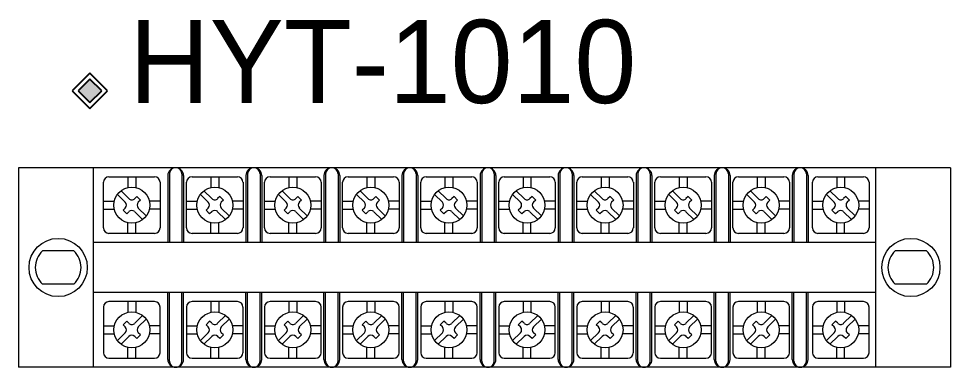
# Model space of a CAD drawing. Header units: millimetres. Extents: x 133 to 1212, y 97 to 428.
# Drawn here: x 195.5 to 307.5, y 107.7 to 149.6 of the extents above; entities that cross this region are included whole.
import ezdxf

# ---------------------------------------------------------------- set-up
doc = ezdxf.new("R2010")
doc.units = ezdxf.units.MM
doc.layers.add('hw_VTP', color=7, linetype='Continuous', lineweight=13)
doc.styles.add('RO', font='txt')

# ---------------------------------------------------------------- blocks, each defined once
blk = doc.blocks.new('CD_10P-10A')
at = {"layer": 'hw_VTP'}
for p, q in [((107.25, 12), (-4.75, 12)), ((-4.75, 12), (-4.75, -12)), ((4.25, -12), (4.25, 12)), ((98.25, 12), (98.25, -12)), ((107.25, 12), (107.25, -12)), ((8.5, 8.29), (7.56, 9.23)), ((18.48, 8.29), (17.53, 9.23)), ((27.86, 8.29), (26.92, 9.23)), ((37.24, 8.29), (36.3, 9.23)), ((46.63, 8.29), (45.68, 9.23)), ((56.01, 8.29), (55.07, 9.23)), ((65.39, 8.29), (64.45, 9.23)), ((74.78, 8.29), (73.83, 9.23)), ((84.16, 8.29), (83.22, 9.23)), ((93.72, 8.29), (92.77, 9.23)), ((8.06, 7.85), (7.12, 8.79)), ((9.46, 8.55), (9.2, 8.29)), ((9.9, 8.11), (9.46, 8.55)), ((9.9, 8.11), (9.63, 7.85)), ((18.04, 7.85), (17.1, 8.79)), ((19.44, 8.55), (19.17, 8.29)), ((19.87, 8.11), (19.44, 8.55)), ((19.87, 8.11), (19.61, 7.85)), ((27.42, 7.85), (26.48, 8.79)), ((28.82, 8.55), (28.56, 8.29)), ((29.26, 8.11), (28.82, 8.55)), ((29.26, 8.11), (28.99, 7.85)), ((36.81, 7.85), (35.86, 8.79)), ((38.2, 8.55), (37.94, 8.29)), ((38.64, 8.11), (38.2, 8.55)), ((38.64, 8.11), (38.38, 7.85)), ((46.19, 7.85), (45.25, 8.79)), ((47.59, 8.55), (47.32, 8.29)), ((48.02, 8.11), (47.59, 8.55)), ((48.02, 8.11), (47.76, 7.85)), ((55.57, 7.85), (54.63, 8.79)), ((56.97, 8.55), (56.71, 8.29)), ((57.41, 8.11), (56.97, 8.55)), ((57.41, 8.11), (57.14, 7.85)), ((64.96, 7.85), (64.01, 8.79)), ((66.35, 8.55), (66.09, 8.29)), ((66.79, 8.11), (66.35, 8.55)), ((66.79, 8.11), (66.53, 7.85)), ((74.34, 7.85), (73.4, 8.79)), ((75.74, 8.55), (75.47, 8.29)), ((76.17, 8.11), (75.74, 8.55)), ((76.17, 8.11), (75.91, 7.85)), ((83.72, 7.85), (82.78, 8.79)), ((85.12, 8.55), (84.86, 8.29)), ((85.56, 8.11), (85.12, 8.55)), ((85.56, 8.11), (85.29, 7.85)), ((93.28, 7.85), (92.34, 8.79)), ((94.68, 8.55), (94.42, 8.29)), ((95.12, 8.11), (94.68, 8.55)), ((95.12, 8.11), (94.85, 7.85)), ((8.06, 7.15), (7.8, 6.89)), ((8.24, 6.45), (7.8, 6.89)), ((10.58, 6.21), (9.63, 7.15)), ((18.04, 7.15), (17.78, 6.89)), ((18.21, 6.45), (17.78, 6.89)), ((20.55, 6.21), (19.61, 7.15)), ((27.42, 7.15), (27.16, 6.89)), ((27.6, 6.45), (27.16, 6.89)), ((29.94, 6.21), (28.99, 7.15)), ((36.81, 7.15), (36.54, 6.89)), ((36.98, 6.45), (36.54, 6.89)), ((39.32, 6.21), (38.38, 7.15)), ((46.19, 7.15), (45.93, 6.89)), ((46.36, 6.45), (45.93, 6.89)), ((48.71, 6.21), (47.76, 7.15)), ((55.57, 7.15), (55.31, 6.89)), ((55.75, 6.45), (55.31, 6.89)), ((58.09, 6.21), (57.14, 7.15)), ((64.96, 7.15), (64.69, 6.89)), ((65.13, 6.45), (64.69, 6.89)), ((67.47, 6.21), (66.53, 7.15)), ((74.34, 7.15), (74.08, 6.89)), ((74.51, 6.45), (74.08, 6.89)), ((76.86, 6.21), (75.91, 7.15)), ((83.72, 7.15), (83.46, 6.89)), ((83.9, 6.45), (83.46, 6.89)), ((86.24, 6.21), (85.29, 7.15)), ((93.28, 7.15), (93.02, 6.89)), ((93.46, 6.45), (93.02, 6.89)), ((95.8, 6.21), (94.85, 7.15)), ((8.5, 6.71), (8.24, 6.45)), ((10.14, 5.77), (9.2, 6.71)), ((18.48, 6.71), (18.21, 6.45)), ((20.12, 5.77), (19.17, 6.71)), ((27.86, 6.71), (27.6, 6.45)), ((29.5, 5.77), (28.56, 6.71)), ((37.24, 6.71), (36.98, 6.45)), ((38.89, 5.77), (37.94, 6.71)), ((46.63, 6.71), (46.36, 6.45)), ((48.27, 5.77), (47.32, 6.71)), ((56.01, 6.71), (55.75, 6.45)), ((57.65, 5.77), (56.71, 6.71)), ((65.39, 6.71), (65.13, 6.45)), ((67.04, 5.77), (66.09, 6.71)), ((74.78, 6.71), (74.51, 6.45)), ((76.42, 5.77), (75.47, 6.71)), ((84.16, 6.71), (83.9, 6.45)), ((85.8, 5.77), (84.86, 6.71)), ((93.72, 6.71), (93.46, 6.45)), ((95.36, 5.77), (94.42, 6.71)), ((98.25, 3), (4.25, 3)), ((98.25, -3), (4.25, -3)), ((8.24, -6.45), (7.8, -6.89)), ((8.5, -6.71), (8.24, -6.45)), ((10.14, -5.77), (9.2, -6.71)), ((10.58, -6.21), (9.63, -7.15)), ((18.21, -6.45), (17.78, -6.89)), ((18.48, -6.71), (18.21, -6.45)), ((20.12, -5.77), (19.17, -6.71)), ((20.55, -6.21), (19.61, -7.15)), ((27.6, -6.45), (27.16, -6.89)), ((27.86, -6.71), (27.6, -6.45)), ((29.5, -5.77), (28.56, -6.71)), ((29.94, -6.21), (28.99, -7.15)), ((36.98, -6.45), (36.54, -6.89)), ((37.24, -6.71), (36.98, -6.45)), ((38.89, -5.77), (37.94, -6.71)), ((39.32, -6.21), (38.38, -7.15)), ((46.36, -6.45), (45.93, -6.89)), ((46.63, -6.71), (46.36, -6.45)), ((48.27, -5.77), (47.32, -6.71)), ((48.71, -6.21), (47.76, -7.15)), ((55.75, -6.45), (55.31, -6.89)), ((56.01, -6.71), (55.75, -6.45)), ((57.65, -5.77), (56.71, -6.71)), ((58.09, -6.21), (57.14, -7.15)), ((65.13, -6.45), (64.69, -6.89)), ((65.39, -6.71), (65.13, -6.45)), ((67.04, -5.77), (66.09, -6.71)), ((67.47, -6.21), (66.53, -7.15)), ((74.51, -6.45), (74.08, -6.89)), ((74.78, -6.71), (74.51, -6.45)), ((76.42, -5.77), (75.47, -6.71)), ((76.86, -6.21), (75.91, -7.15)), ((83.9, -6.45), (83.46, -6.89)), ((84.16, -6.71), (83.9, -6.45)), ((85.8, -5.77), (84.86, -6.71)), ((86.24, -6.21), (85.29, -7.15)), ((93.46, -6.45), (93.02, -6.89)), ((93.72, -6.71), (93.46, -6.45)), ((95.36, -5.77), (94.42, -6.71)), ((95.8, -6.21), (94.85, -7.15)), ((8.06, -7.15), (7.8, -6.89)), ((18.04, -7.15), (17.78, -6.89)), ((27.42, -7.15), (27.16, -6.89)), ((36.81, -7.15), (36.54, -6.89)), ((46.19, -7.15), (45.93, -6.89)), ((55.57, -7.15), (55.31, -6.89)), ((64.96, -7.15), (64.69, -6.89)), ((74.34, -7.15), (74.08, -6.89)), ((83.72, -7.15), (83.46, -6.89)), ((93.28, -7.15), (93.02, -6.89)), ((8.06, -7.85), (7.12, -8.79)), ((8.5, -8.29), (7.56, -9.23)), ((9.46, -8.55), (9.2, -8.29)), ((9.9, -8.11), (9.46, -8.55)), ((9.9, -8.11), (9.63, -7.85)), ((18.04, -7.85), (17.1, -8.79)), ((18.48, -8.29), (17.53, -9.23)), ((19.44, -8.55), (19.17, -8.29)), ((19.87, -8.11), (19.44, -8.55)), ((19.87, -8.11), (19.61, -7.85)), ((27.42, -7.85), (26.48, -8.79)), ((27.86, -8.29), (26.92, -9.23)), ((28.82, -8.55), (28.56, -8.29)), ((29.26, -8.11), (28.82, -8.55)), ((29.26, -8.11), (28.99, -7.85)), ((36.81, -7.85), (35.86, -8.79)), ((37.24, -8.29), (36.3, -9.23)), ((38.2, -8.55), (37.94, -8.29)), ((38.64, -8.11), (38.2, -8.55)), ((38.64, -8.11), (38.38, -7.85)), ((46.19, -7.85), (45.25, -8.79)), ((46.63, -8.29), (45.68, -9.23)), ((47.59, -8.55), (47.32, -8.29)), ((48.02, -8.11), (47.59, -8.55)), ((48.02, -8.11), (47.76, -7.85)), ((55.57, -7.85), (54.63, -8.79)), ((56.01, -8.29), (55.07, -9.23)), ((56.97, -8.55), (56.71, -8.29)), ((57.41, -8.11), (56.97, -8.55)), ((57.41, -8.11), (57.14, -7.85)), ((64.96, -7.85), (64.01, -8.79)), ((65.39, -8.29), (64.45, -9.23)), ((66.35, -8.55), (66.09, -8.29)), ((66.79, -8.11), (66.35, -8.55)), ((66.79, -8.11), (66.53, -7.85)), ((74.34, -7.85), (73.4, -8.79)), ((74.78, -8.29), (73.83, -9.23)), ((75.74, -8.55), (75.47, -8.29)), ((76.17, -8.11), (75.74, -8.55)), ((76.17, -8.11), (75.91, -7.85)), ((83.72, -7.85), (82.78, -8.79)), ((84.16, -8.29), (83.22, -9.23)), ((85.12, -8.55), (84.86, -8.29)), ((85.56, -8.11), (85.12, -8.55)), ((85.56, -8.11), (85.29, -7.85)), ((93.28, -7.85), (92.34, -8.79)), ((93.72, -8.29), (92.77, -9.23)), ((94.68, -8.55), (94.42, -8.29)), ((95.12, -8.11), (94.68, -8.55)), ((95.12, -8.11), (94.85, -7.85)), ((107.25, -12), (-4.75, -12))]:
    blk.add_line(p, q, dxfattribs=at)
at = {"layer": 'hw_VTP', "color": 3}
for p, q in [((13.38, 11.25), (13.38, 3)), ((14.88, 11.25), (14.88, 3)), ((22.77, 11.25), (22.77, 3)), ((24.27, 11.25), (24.27, 3)), ((32.15, 11.25), (32.15, 3)), ((33.65, 11.25), (33.65, 3)), ((41.53, 11.25), (41.53, 3)), ((43.03, 11.25), (43.03, 3)), ((50.92, 11.25), (50.92, 3)), ((52.42, 11.25), (52.42, 3)), ((60.3, 11.25), (60.3, 3)), ((61.8, 11.25), (61.8, 3)), ((69.68, 11.25), (69.68, 3)), ((71.18, 11.25), (71.18, 3)), ((79.07, 11.25), (79.07, 3)), ((80.57, 11.25), (80.57, 3)), ((88.45, 11.25), (88.45, 3)), ((89.95, 11.25), (89.95, 3)), ((13.18, 11.05), (13.18, 3)), ((15.08, 11.05), (15.08, 3)), ((22.57, 11.05), (22.57, 3)), ((24.47, 11.05), (24.47, 3)), ((31.95, 11.05), (31.95, 3)), ((33.85, 11.05), (33.85, 3)), ((41.33, 11.05), (41.33, 3)), ((43.23, 11.05), (43.23, 3)), ((50.72, 11.05), (50.72, 3)), ((52.62, 11.05), (52.62, 3)), ((60.1, 11.05), (60.1, 3)), ((62, 11.05), (62, 3)), ((69.48, 11.05), (69.48, 3)), ((71.38, 11.05), (71.38, 3)), ((78.87, 11.05), (78.87, 3)), ((80.77, 11.05), (80.77, 3)), ((88.25, 11.05), (88.25, 3)), ((90.15, 11.05), (90.15, 3)), ((13.18, -11.05), (13.18, -3)), ((13.38, -11.25), (13.38, -3)), ((14.88, -11.25), (14.88, -3)), ((15.08, -11.05), (15.08, -3)), ((22.57, -11.05), (22.57, -3)), ((22.77, -11.25), (22.77, -3)), ((24.27, -11.25), (24.27, -3)), ((24.47, -11.05), (24.47, -3)), ((31.95, -11.05), (31.95, -3)), ((32.15, -11.25), (32.15, -3)), ((33.65, -11.25), (33.65, -3)), ((33.85, -11.05), (33.85, -3)), ((41.33, -11.05), (41.33, -3)), ((41.53, -11.25), (41.53, -3)), ((43.03, -11.25), (43.03, -3)), ((43.23, -11.05), (43.23, -3)), ((50.72, -11.05), (50.72, -3)), ((50.92, -11.25), (50.92, -3)), ((52.42, -11.25), (52.42, -3)), ((52.62, -11.05), (52.62, -3)), ((60.1, -11.05), (60.1, -3)), ((60.3, -11.25), (60.3, -3)), ((61.8, -11.25), (61.8, -3)), ((62, -11.05), (62, -3)), ((69.48, -11.05), (69.48, -3)), ((69.68, -11.25), (69.68, -3)), ((71.18, -11.25), (71.18, -3)), ((71.38, -11.05), (71.38, -3)), ((78.87, -11.05), (78.87, -3)), ((79.07, -11.25), (79.07, -3)), ((80.57, -11.25), (80.57, -3)), ((80.77, -11.05), (80.77, -3)), ((88.25, -11.05), (88.25, -3)), ((88.45, -11.25), (88.45, -3)), ((89.95, -11.25), (89.95, -3)), ((90.15, -11.05), (90.15, -3))]:
    blk.add_line(p, q, dxfattribs=at)
at = {"layer": 'hw_VTP', "color": 4}
for p, q in [((5.45, 4.76), (5.45, 10.24)), ((6.11, 10.9), (11.59, 10.9)), ((8.37, 10.9), (8.37, 9.61)), ((9.32, 10.9), (9.32, 9.61)), ((12.25, 10.24), (12.25, 4.76)), ((15.43, 4.76), (15.43, 10.24)), ((16.09, 10.9), (21.56, 10.9)), ((18.35, 10.9), (18.35, 9.61)), ((19.3, 10.9), (19.3, 9.61)), ((22.22, 10.24), (22.22, 4.76)), ((24.81, 4.76), (24.81, 10.24)), ((25.47, 10.9), (30.95, 10.9)), ((27.73, 10.9), (27.73, 9.61)), ((28.68, 10.9), (28.68, 9.61)), ((31.61, 10.24), (31.61, 4.76)), ((34.19, 4.76), (34.19, 10.24)), ((34.85, 10.9), (40.33, 10.9)), ((37.12, 10.9), (37.12, 9.61)), ((38.07, 10.9), (38.07, 9.61)), ((40.99, 10.24), (40.99, 4.76)), ((43.58, 4.76), (43.58, 10.24)), ((44.24, 10.9), (49.72, 10.9)), ((46.5, 10.9), (46.5, 9.61)), ((47.45, 10.9), (47.45, 9.61)), ((50.37, 10.24), (50.37, 4.76)), ((52.96, 4.76), (52.96, 10.24)), ((53.62, 10.9), (59.1, 10.9)), ((55.88, 10.9), (55.88, 9.61)), ((56.83, 10.9), (56.83, 9.61)), ((59.76, 10.24), (59.76, 4.76)), ((62.34, 4.76), (62.34, 10.24)), ((63, 10.9), (68.48, 10.9)), ((65.27, 10.9), (65.27, 9.61)), ((66.22, 10.9), (66.22, 9.61)), ((69.14, 10.24), (69.14, 4.76)), ((71.73, 4.76), (71.73, 10.24)), ((72.39, 10.9), (77.87, 10.9)), ((74.65, 10.9), (74.65, 9.61)), ((75.6, 10.9), (75.6, 9.61)), ((78.52, 10.24), (78.52, 4.76)), ((81.11, 4.76), (81.11, 10.24)), ((81.77, 10.9), (87.25, 10.9)), ((84.03, 10.9), (84.03, 9.61)), ((84.98, 10.9), (84.98, 9.61)), ((87.91, 10.24), (87.91, 4.76)), ((90.67, 4.76), (90.67, 10.24)), ((91.33, 10.9), (96.81, 10.9)), ((93.59, 10.9), (93.59, 9.61)), ((94.54, 10.9), (94.54, 9.61)), ((97.47, 10.24), (97.47, 4.76)), ((5.45, 7.97), (6.74, 7.97)), ((12.25, 7.97), (10.96, 7.97)), ((15.43, 7.97), (16.72, 7.97)), ((22.22, 7.97), (20.93, 7.97)), ((24.81, 7.97), (26.1, 7.97)), ((31.61, 7.97), (30.32, 7.97)), ((34.19, 7.97), (35.48, 7.97)), ((40.99, 7.97), (39.7, 7.97)), ((43.58, 7.97), (44.87, 7.97)), ((50.37, 7.97), (49.08, 7.97)), ((52.96, 7.97), (54.25, 7.97)), ((59.76, 7.97), (58.47, 7.97)), ((62.34, 7.97), (63.63, 7.97)), ((69.14, 7.97), (67.85, 7.97)), ((71.73, 7.97), (73.02, 7.97)), ((78.52, 7.97), (77.23, 7.97)), ((81.11, 7.97), (82.4, 7.97)), ((87.91, 7.97), (86.62, 7.97)), ((90.67, 7.97), (91.96, 7.97)), ((97.47, 7.97), (96.18, 7.97)), ((5.45, 7.03), (6.74, 7.03)), ((12.25, 7.03), (10.96, 7.03)), ((15.43, 7.03), (16.72, 7.03)), ((22.22, 7.03), (20.93, 7.03)), ((24.81, 7.03), (26.1, 7.03)), ((31.61, 7.03), (30.32, 7.03)), ((34.19, 7.03), (35.48, 7.03)), ((40.99, 7.03), (39.7, 7.03)), ((43.58, 7.03), (44.87, 7.03)), ((50.37, 7.03), (49.08, 7.03)), ((52.96, 7.03), (54.25, 7.03)), ((59.76, 7.03), (58.47, 7.03)), ((62.34, 7.03), (63.63, 7.03)), ((69.14, 7.03), (67.85, 7.03)), ((71.73, 7.03), (73.02, 7.03)), ((78.52, 7.03), (77.23, 7.03)), ((81.11, 7.03), (82.4, 7.03)), ((87.91, 7.03), (86.62, 7.03)), ((90.67, 7.03), (91.96, 7.03)), ((97.47, 7.03), (96.18, 7.03)), ((8.37, 4.1), (8.37, 5.39)), ((9.32, 4.1), (9.32, 5.39)), ((18.35, 4.1), (18.35, 5.39)), ((19.3, 4.1), (19.3, 5.39)), ((27.73, 4.1), (27.73, 5.39)), ((28.68, 4.1), (28.68, 5.39)), ((37.12, 4.1), (37.12, 5.39)), ((38.07, 4.1), (38.07, 5.39)), ((46.5, 4.1), (46.5, 5.39)), ((47.45, 4.1), (47.45, 5.39)), ((55.88, 4.1), (55.88, 5.39)), ((56.83, 4.1), (56.83, 5.39)), ((65.27, 4.1), (65.27, 5.39)), ((66.22, 4.1), (66.22, 5.39)), ((74.65, 4.1), (74.65, 5.39)), ((75.6, 4.1), (75.6, 5.39)), ((84.03, 4.1), (84.03, 5.39)), ((84.98, 4.1), (84.98, 5.39)), ((93.59, 4.1), (93.59, 5.39)), ((94.54, 4.1), (94.54, 5.39)), ((11.59, 4.1), (6.11, 4.1)), ((21.56, 4.1), (16.09, 4.1)), ((30.95, 4.1), (25.47, 4.1)), ((40.33, 4.1), (34.85, 4.1)), ((49.72, 4.1), (44.24, 4.1)), ((59.1, 4.1), (53.62, 4.1)), ((68.48, 4.1), (63, 4.1)), ((77.87, 4.1), (72.39, 4.1)), ((87.25, 4.1), (81.77, 4.1)), ((96.81, 4.1), (91.33, 4.1)), ((1.89, 2), (-1.89, 2)), ((104.39, 2), (100.61, 2)), ((1.89, -2), (-1.89, -2)), ((104.39, -2), (100.61, -2)), ((11.59, -4.1), (6.11, -4.1)), ((8.37, -4.1), (8.37, -5.39)), ((9.32, -4.1), (9.32, -5.39)), ((21.56, -4.1), (16.09, -4.1)), ((18.35, -4.1), (18.35, -5.39)), ((19.3, -4.1), (19.3, -5.39)), ((30.95, -4.1), (25.47, -4.1)), ((27.73, -4.1), (27.73, -5.39)), ((28.68, -4.1), (28.68, -5.39)), ((40.33, -4.1), (34.85, -4.1)), ((37.12, -4.1), (37.12, -5.39)), ((38.07, -4.1), (38.07, -5.39)), ((49.72, -4.1), (44.24, -4.1)), ((46.5, -4.1), (46.5, -5.39)), ((47.45, -4.1), (47.45, -5.39)), ((59.1, -4.1), (53.62, -4.1)), ((55.88, -4.1), (55.88, -5.39)), ((56.83, -4.1), (56.83, -5.39)), ((68.48, -4.1), (63, -4.1)), ((65.27, -4.1), (65.27, -5.39)), ((66.22, -4.1), (66.22, -5.39)), ((77.87, -4.1), (72.39, -4.1)), ((74.65, -4.1), (74.65, -5.39)), ((75.6, -4.1), (75.6, -5.39)), ((87.25, -4.1), (81.77, -4.1)), ((84.03, -4.1), (84.03, -5.39)), ((84.98, -4.1), (84.98, -5.39)), ((96.81, -4.1), (91.33, -4.1)), ((93.59, -4.1), (93.59, -5.39)), ((94.54, -4.1), (94.54, -5.39)), ((5.45, -4.76), (5.45, -10.24)), ((12.25, -10.24), (12.25, -4.76)), ((15.43, -4.76), (15.43, -10.24)), ((22.22, -10.24), (22.22, -4.76)), ((24.81, -4.76), (24.81, -10.24)), ((31.61, -10.24), (31.61, -4.76)), ((34.19, -4.76), (34.19, -10.24)), ((40.99, -10.24), (40.99, -4.76)), ((43.58, -4.76), (43.58, -10.24)), ((50.37, -10.24), (50.37, -4.76)), ((52.96, -4.76), (52.96, -10.24)), ((59.76, -10.24), (59.76, -4.76)), ((62.34, -4.76), (62.34, -10.24)), ((69.14, -10.24), (69.14, -4.76)), ((71.73, -4.76), (71.73, -10.24)), ((78.52, -10.24), (78.52, -4.76)), ((81.11, -4.76), (81.11, -10.24)), ((87.91, -10.24), (87.91, -4.76)), ((90.67, -4.76), (90.67, -10.24)), ((97.47, -10.24), (97.47, -4.76)), ((5.45, -7.03), (6.74, -7.03)), ((12.25, -7.03), (10.96, -7.03)), ((15.43, -7.03), (16.72, -7.03)), ((22.22, -7.03), (20.93, -7.03)), ((24.81, -7.03), (26.1, -7.03)), ((31.61, -7.03), (30.32, -7.03)), ((34.19, -7.03), (35.48, -7.03)), ((40.99, -7.03), (39.7, -7.03)), ((43.58, -7.03), (44.87, -7.03)), ((50.37, -7.03), (49.08, -7.03)), ((52.96, -7.03), (54.25, -7.03)), ((59.76, -7.03), (58.47, -7.03)), ((62.34, -7.03), (63.63, -7.03)), ((69.14, -7.03), (67.85, -7.03)), ((71.73, -7.03), (73.02, -7.03)), ((78.52, -7.03), (77.23, -7.03)), ((81.11, -7.03), (82.4, -7.03)), ((87.91, -7.03), (86.62, -7.03)), ((90.67, -7.03), (91.96, -7.03)), ((97.47, -7.03), (96.18, -7.03)), ((5.45, -7.97), (6.74, -7.97)), ((12.25, -7.97), (10.96, -7.97)), ((15.43, -7.97), (16.72, -7.97)), ((22.22, -7.97), (20.93, -7.97)), ((24.81, -7.97), (26.1, -7.97)), ((31.61, -7.97), (30.32, -7.97)), ((34.19, -7.97), (35.48, -7.97)), ((40.99, -7.97), (39.7, -7.97)), ((43.58, -7.97), (44.87, -7.97)), ((50.37, -7.97), (49.08, -7.97)), ((52.96, -7.97), (54.25, -7.97)), ((59.76, -7.97), (58.47, -7.97)), ((62.34, -7.97), (63.63, -7.97)), ((69.14, -7.97), (67.85, -7.97)), ((71.73, -7.97), (73.02, -7.97)), ((78.52, -7.97), (77.23, -7.97)), ((81.11, -7.97), (82.4, -7.97)), ((87.91, -7.97), (86.62, -7.97)), ((90.67, -7.97), (91.96, -7.97)), ((97.47, -7.97), (96.18, -7.97)), ((8.37, -10.9), (8.37, -9.61)), ((9.32, -10.9), (9.32, -9.61)), ((18.35, -10.9), (18.35, -9.61)), ((19.3, -10.9), (19.3, -9.61)), ((27.73, -10.9), (27.73, -9.61)), ((28.68, -10.9), (28.68, -9.61)), ((37.12, -10.9), (37.12, -9.61)), ((38.07, -10.9), (38.07, -9.61)), ((46.5, -10.9), (46.5, -9.61)), ((47.45, -10.9), (47.45, -9.61)), ((55.88, -10.9), (55.88, -9.61)), ((56.83, -10.9), (56.83, -9.61)), ((65.27, -10.9), (65.27, -9.61)), ((66.22, -10.9), (66.22, -9.61)), ((74.65, -10.9), (74.65, -9.61)), ((75.6, -10.9), (75.6, -9.61)), ((84.03, -10.9), (84.03, -9.61)), ((84.98, -10.9), (84.98, -9.61)), ((93.59, -10.9), (93.59, -9.61)), ((94.54, -10.9), (94.54, -9.61)), ((6.11, -10.9), (11.59, -10.9)), ((16.09, -10.9), (21.56, -10.9)), ((25.47, -10.9), (30.95, -10.9)), ((34.85, -10.9), (40.33, -10.9)), ((44.24, -10.9), (49.72, -10.9)), ((53.62, -10.9), (59.1, -10.9)), ((63, -10.9), (68.48, -10.9)), ((72.39, -10.9), (77.87, -10.9)), ((81.77, -10.9), (87.25, -10.9)), ((91.33, -10.9), (96.81, -10.9))]:
    blk.add_line(p, q, dxfattribs=at)
at = {"layer": 'hw_VTP'}
for centre in [(8.85, 7.5), (18.83, 7.5), (28.21, 7.5), (37.59, 7.5), (46.98, 7.5), (56.36, 7.5), (65.74, 7.5), (75.13, 7.5), (84.51, 7.5), (94.07, 7.5), (8.85, -7.5), (18.83, -7.5), (28.21, -7.5), (37.59, -7.5), (46.98, -7.5), (56.36, -7.5), (65.74, -7.5), (75.13, -7.5), (84.51, -7.5), (94.07, -7.5)]:
    blk.add_circle(centre, 2.16, dxfattribs=at)
at = {"layer": 'hw_VTP', "color": 4}
for centre in [(0, 0), (102.5, 0)]:
    blk.add_circle(centre, 3.5, dxfattribs=at)
at = {"layer": 'hw_VTP', "color": 3}
for centre, radius, start, end in [((14.13, 11.05), 0.95, 0, 180), ((14.13, 11.25), 0.75, 0, 180), ((23.52, 11.05), 0.95, 0, 180), ((23.52, 11.25), 0.75, 0, 180), ((32.9, 11.05), 0.95, 0, 180), ((32.9, 11.25), 0.75, 0, 180), ((42.28, 11.05), 0.95, 0, 180), ((42.28, 11.25), 0.75, 0, 180), ((51.67, 11.05), 0.95, 0, 180), ((51.67, 11.25), 0.75, 0, 180), ((61.05, 11.05), 0.95, 0, 180), ((61.05, 11.25), 0.75, 0, 180), ((70.43, 11.05), 0.95, 0, 180), ((70.43, 11.25), 0.75, 0, 180), ((79.82, 11.05), 0.95, 0, 180), ((79.82, 11.25), 0.75, 0, 180), ((89.2, 11.05), 0.95, 0, 180), ((89.2, 11.25), 0.75, 0, 180), ((14.13, -11.05), 0.95, 180, 0), ((23.52, -11.05), 0.95, 180, 0), ((32.9, -11.05), 0.95, 180, 0), ((42.28, -11.05), 0.95, 180, 0), ((51.67, -11.05), 0.95, 180, 0), ((61.05, -11.05), 0.95, 180, 0), ((70.43, -11.05), 0.95, 180, 0), ((79.82, -11.05), 0.95, 180, 0), ((89.2, -11.05), 0.95, 180, 0), ((14.13, -11.25), 0.75, 180, 0), ((23.52, -11.25), 0.75, 180, 0), ((32.9, -11.25), 0.75, 180, 0), ((42.28, -11.25), 0.75, 180, 0), ((51.67, -11.25), 0.75, 180, 0), ((61.05, -11.25), 0.75, 180, 0), ((70.43, -11.25), 0.75, 180, 0), ((79.82, -11.25), 0.75, 180, 0), ((89.2, -11.25), 0.75, 180, 0)]:
    blk.add_arc(centre, radius, start, end, dxfattribs=at)
at = {"layer": 'hw_VTP', "color": 4}
for centre, radius, start, end in [((6.11, 10.24), 0.659, 90, 180), ((11.59, 10.24), 0.659, 0, 90), ((16.09, 10.24), 0.659, 90, 180), ((21.56, 10.24), 0.659, 0, 90), ((25.47, 10.24), 0.659, 90, 180), ((30.95, 10.24), 0.659, 0, 90), ((34.85, 10.24), 0.659, 90, 180), ((40.33, 10.24), 0.659, 0, 90), ((44.24, 10.24), 0.659, 90, 180), ((49.72, 10.24), 0.659, 0, 90), ((53.62, 10.24), 0.659, 90, 180), ((59.1, 10.24), 0.659, 0, 90), ((63, 10.24), 0.659, 90, 180), ((68.48, 10.24), 0.659, 0, 90), ((72.39, 10.24), 0.659, 90, 180), ((77.87, 10.24), 0.659, 0, 90), ((81.77, 10.24), 0.659, 90, 180), ((87.25, 10.24), 0.659, 0, 90), ((91.33, 10.24), 0.659, 90, 180), ((96.81, 10.24), 0.659, 0, 90), ((6.11, 4.76), 0.659, 180, 270), ((11.59, 4.76), 0.659, 270, 0), ((16.09, 4.76), 0.659, 180, 270), ((21.56, 4.76), 0.659, 270, 0), ((25.47, 4.76), 0.659, 180, 270), ((30.95, 4.76), 0.659, 270, 0), ((34.85, 4.76), 0.659, 180, 270), ((40.33, 4.76), 0.659, 270, 0), ((44.24, 4.76), 0.659, 180, 270), ((49.72, 4.76), 0.659, 270, 0), ((53.62, 4.76), 0.659, 180, 270), ((59.1, 4.76), 0.659, 270, 0), ((63, 4.76), 0.659, 180, 270), ((68.48, 4.76), 0.659, 270, 0), ((72.39, 4.76), 0.659, 180, 270), ((77.87, 4.76), 0.659, 270, 0), ((81.77, 4.76), 0.659, 180, 270), ((87.25, 4.76), 0.659, 270, 0), ((91.33, 4.76), 0.659, 180, 270), ((96.81, 4.76), 0.659, 270, 0), ((0, 0), 2.75, 133.3418, 226.6582), ((0, 0), 2.75, 313.3418, 46.6582), ((102.5, 0), 2.75, 133.3418, 226.6582), ((102.5, 0), 2.75, 313.3418, 46.6582), ((6.11, -4.76), 0.659, 90, 180), ((11.59, -4.76), 0.659, 0, 90), ((16.09, -4.76), 0.659, 90, 180), ((21.56, -4.76), 0.659, 0, 90), ((25.47, -4.76), 0.659, 90, 180), ((30.95, -4.76), 0.659, 0, 90), ((34.85, -4.76), 0.659, 90, 180), ((40.33, -4.76), 0.659, 0, 90), ((44.24, -4.76), 0.659, 90, 180), ((49.72, -4.76), 0.659, 0, 90), ((53.62, -4.76), 0.659, 90, 180), ((59.1, -4.76), 0.659, 0, 90), ((63, -4.76), 0.659, 90, 180), ((68.48, -4.76), 0.659, 0, 90), ((72.39, -4.76), 0.659, 90, 180), ((77.87, -4.76), 0.659, 0, 90), ((81.77, -4.76), 0.659, 90, 180), ((87.25, -4.76), 0.659, 0, 90), ((91.33, -4.76), 0.659, 90, 180), ((96.81, -4.76), 0.659, 0, 90), ((6.11, -10.24), 0.659, 180, 270), ((11.59, -10.24), 0.659, 270, 0), ((16.09, -10.24), 0.659, 180, 270), ((21.56, -10.24), 0.659, 270, 0), ((25.47, -10.24), 0.659, 180, 270), ((30.95, -10.24), 0.659, 270, 0), ((34.85, -10.24), 0.659, 180, 270), ((40.33, -10.24), 0.659, 270, 0), ((44.24, -10.24), 0.659, 180, 270), ((49.72, -10.24), 0.659, 270, 0), ((53.62, -10.24), 0.659, 180, 270), ((59.1, -10.24), 0.659, 270, 0), ((63, -10.24), 0.659, 180, 270), ((68.48, -10.24), 0.659, 270, 0), ((72.39, -10.24), 0.659, 180, 270), ((77.87, -10.24), 0.659, 270, 0), ((81.77, -10.24), 0.659, 180, 270), ((87.25, -10.24), 0.659, 270, 0), ((91.33, -10.24), 0.659, 180, 270), ((96.81, -10.24), 0.659, 270, 0)]:
    blk.add_arc(centre, radius, start, end, dxfattribs=at)
at = {"layer": 'hw_VTP'}
for centre, start, end in [((7.71, 7.5), 315, 45), ((8.85, 8.63), 225, 315), ((9.98, 7.5), 135, 225), ((17.69, 7.5), 315, 45), ((18.83, 8.63), 225, 315), ((19.96, 7.5), 135, 225), ((27.07, 7.5), 315, 45), ((28.21, 8.63), 225, 315), ((29.34, 7.5), 135, 225), ((36.46, 7.5), 315, 45), ((37.59, 8.63), 225, 315), ((38.73, 7.5), 135, 225), ((45.84, 7.5), 315, 45), ((46.98, 8.63), 225, 315), ((48.11, 7.5), 135, 225), ((55.22, 7.5), 315, 45), ((56.36, 8.63), 225, 315), ((57.49, 7.5), 135, 225), ((64.61, 7.5), 315, 45), ((65.74, 8.63), 225, 315), ((66.88, 7.5), 135, 225), ((73.99, 7.5), 315, 45), ((75.13, 8.63), 225, 315), ((76.26, 7.5), 135, 225), ((83.37, 7.5), 315, 45), ((84.51, 8.63), 225, 315), ((85.64, 7.5), 135, 225), ((92.93, 7.5), 315, 45), ((94.07, 8.63), 225, 315), ((95.2, 7.5), 135, 225), ((8.85, 6.37), 45, 135), ((18.83, 6.37), 45, 135), ((28.21, 6.37), 45, 135), ((37.59, 6.37), 45, 135), ((46.98, 6.37), 45, 135), ((56.36, 6.37), 45, 135), ((65.74, 6.37), 45, 135), ((75.13, 6.37), 45, 135), ((84.51, 6.37), 45, 135), ((94.07, 6.37), 45, 135), ((8.85, -6.37), 225, 315), ((18.83, -6.37), 225, 315), ((28.21, -6.37), 225, 315), ((37.59, -6.37), 225, 315), ((46.98, -6.37), 225, 315), ((56.36, -6.37), 225, 315), ((65.74, -6.37), 225, 315), ((75.13, -6.37), 225, 315), ((84.51, -6.37), 225, 315), ((94.07, -6.37), 225, 315), ((7.71, -7.5), 315, 45), ((9.98, -7.5), 135, 225), ((17.69, -7.5), 315, 45), ((19.96, -7.5), 135, 225), ((27.07, -7.5), 315, 45), ((29.34, -7.5), 135, 225), ((36.46, -7.5), 315, 45), ((38.73, -7.5), 135, 225), ((45.84, -7.5), 315, 45), ((48.11, -7.5), 135, 225), ((55.22, -7.5), 315, 45), ((57.49, -7.5), 135, 225), ((64.61, -7.5), 315, 45), ((66.88, -7.5), 135, 225), ((73.99, -7.5), 315, 45), ((76.26, -7.5), 135, 225), ((83.37, -7.5), 315, 45), ((85.64, -7.5), 135, 225), ((92.93, -7.5), 315, 45), ((95.2, -7.5), 135, 225), ((8.85, -8.63), 45, 135), ((18.83, -8.63), 45, 135), ((28.21, -8.63), 45, 135), ((37.59, -8.63), 45, 135), ((46.98, -8.63), 45, 135), ((56.36, -8.63), 45, 135), ((65.74, -8.63), 45, 135), ((75.13, -8.63), 45, 135), ((84.51, -8.63), 45, 135), ((94.07, -8.63), 45, 135)]:
    blk.add_arc(centre, 0.494, start, end, dxfattribs=at)

msp = doc.modelspace()

# ---------------------------------------------------------------- hatches: boundary and pattern name
msp.add_hatch(color=3).paths.add_polyline_path([(204.08, 142.33), (202.66, 140.91), (204.08, 139.5), (205.49, 140.91)])

# ---------------------------------------------------------------- linework, layer by layer
at = {"color": 3}
for p, q in [((204.08, 143.03), (201.96, 140.91)), ((204.08, 142.33), (202.66, 140.91)), ((206.2, 140.91), (204.08, 143.03)), ((205.49, 140.91), (204.08, 142.33)), ((201.96, 140.91), (204.08, 138.79)), ((202.66, 140.91), (204.08, 139.5)), ((204.08, 138.79), (206.2, 140.91)), ((204.08, 139.5), (205.49, 140.91))]:
    msp.add_line(p, q, dxfattribs=at)

# ---------------------------------------------------------------- block references
msp.add_blockref('CD_10P-10A', (200.26, 119.67))

# ---------------------------------------------------------------- texts
at = {"color": 3, "style": 'RO'}
msp.add_text('HYT-1010', height=10, dxfattribs=at).set_placement((208.81, 139.44))

doc.saveas('drawing.dxf')
